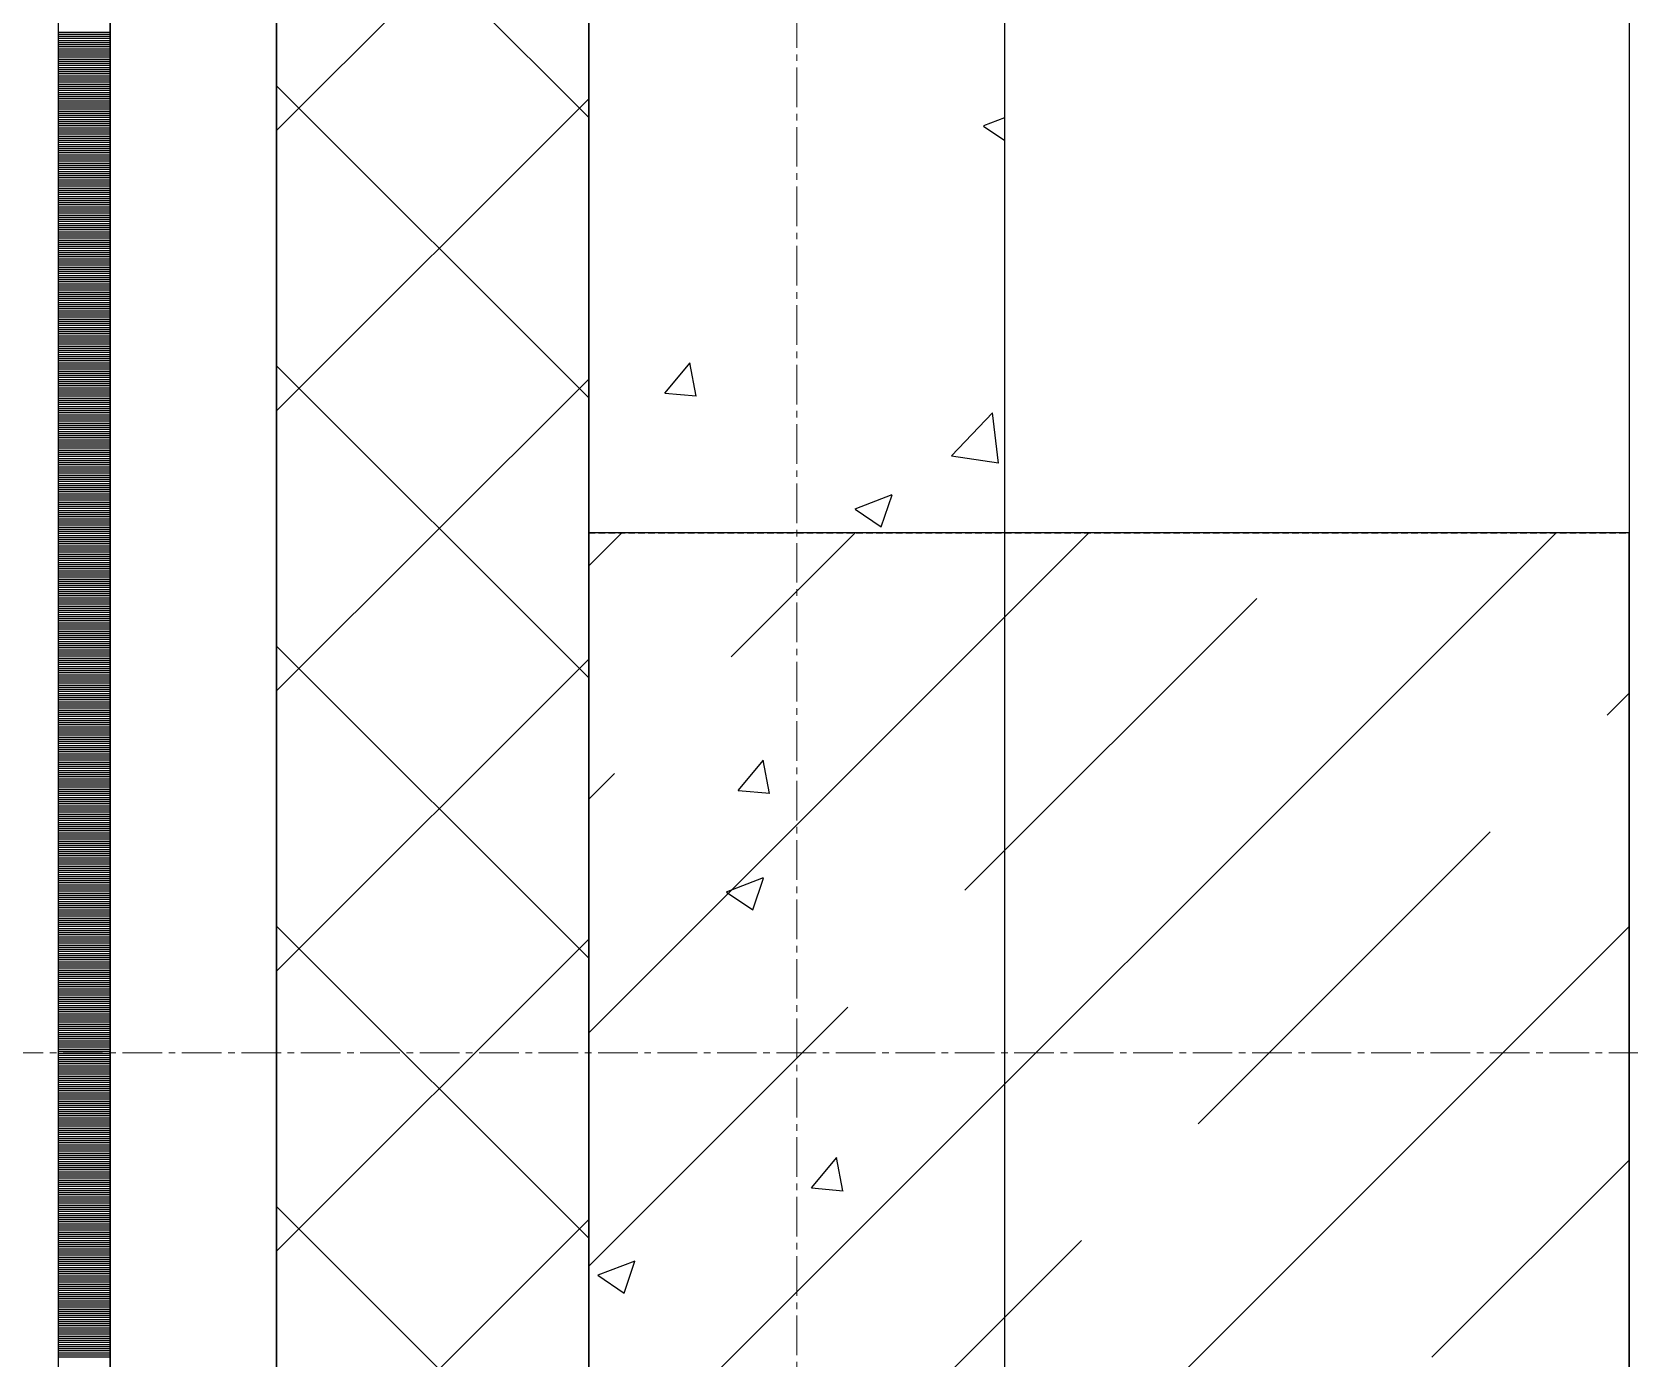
# Model space of a CAD drawing. Header units: millimetres. Extents: x 538266 to 1167394, y 114608 to 637157.
# Drawn here: x 1046066 to 1046834, y 566822 to 567460 of the extents above; entities that cross this region are included whole.
import ezdxf

# ---------------------------------------------------------------- set-up
doc = ezdxf.new("R2010")
doc.units = ezdxf.units.MM
for name, pattern in [('CENTER2', [28.575, 19.05, -3.175, 3.175, -3.175]), ('DASHED', [19.05, 12.7, -6.35]), ('HIDDEN2', [4.7625, 3.175, -1.5875])]:
    doc.linetypes.add(name, pattern=pattern)
for name, color, linetype, lineweight in [('0) шт стен 3 эт', 150, 'Continuous', 60), ('АР_Колонны', 70, 'Continuous', 30), ('АР_Стены ЖБ', 7, 'Continuous', 35), ('АР_Стены ПЕНОблок', 52, 'Continuous', 20), ('АР_Тонкая', 254, 'Continuous', 5), ('АР_Утеплитель', 31, 'Continuous', 0), ('АР_Штриховка', 8, 'Continuous', 0)]:
    doc.layers.add(name, color=color, linetype=linetype, lineweight=lineweight)
doc.layers.add('АР_Делит', color=120, linetype='Continuous', lineweight=0, plot=False)
doc.layers.add('КР_Балки-0.5', color=60, linetype='Continuous', lineweight=50, plot=False)
doc.layers.add('РД_Оси_100', color=7, linetype='Continuous', lineweight=0, true_color=0x525252)

# ---------------------------------------------------------------- blocks, each defined once
blk = doc.blocks.new('СОШ_2200_АР_ОСИ_М100_28.05.24')
at = {"layer": 'АР_Делит', "color": 251, "linetype": 'DASHED', "true_color": 0x636466}
blk.add_lwpolyline([(114955, 135155), (114955, -355), (93595.036, -355), (93595.036, 13855), (94145, 13855), (94145, 68320), (66055, 68320), (66055, 13857.73), (83455, 13857.73), (83455, -355), (45245, -355), (45245, 13145), (44695, 13145), (44695, 26755), (45245, 26755), (45245, 68320), (20455, 68320), (20455, 26755), (27955, 26755), (27955, 13145), (-355, 13145), (-355, 100855)], dxfattribs=at)
at = {"layer": 'РД_Оси_100', "color": 251, "linetype": 'CENTER2', "true_color": 0x636466}
blk.add_line((0, -6155), (0, 139938.679), dxfattribs=at)
blk.add_lwpolyline([(119910, 70200), (-5954.958, 70200)], dxfattribs=at)
blk = doc.blocks.new('3_этаж1')
at = {"layer": 'АР_Колонны', "color": 18, "linetype": 'HIDDEN2', "lineweight": 25, "true_color": 0x000000}
for p, q in [((684283.57, 567218.74), (684783.57, 567218.74)), ((684283.57, 566718.74), (684283.57, 567218.74)), ((684783.57, 567218.74), (684783.57, 566718.74))]:
    blk.add_line(p, q, dxfattribs=at)
at = {"layer": 'АР_Колонны', "color": 18, "linetype": 'Continuous', "lineweight": 25, "true_color": 0x000000}
for p, q in [((684783.57, 567218.74), (684283.57, 567218.74)), ((684283.57, 567218.74), (684283.57, 566718.74)), ((684783.57, 567218.74), (684283.57, 567218.74)), ((684283.57, 567218.74), (684283.57, 566718.74)), ((684783.57, 566718.74), (684783.57, 567218.74)), ((684783.57, 566718.74), (684783.57, 567218.74))]:
    blk.add_line(p, q, dxfattribs=at)
at = {"layer": 'АР_Стены ЖБ', "color": 18, "linetype": 'Continuous', "lineweight": 25, "true_color": 0x000000}
for p, q in [((684783.57, 567218.74), (684283.57, 567218.74)), ((684283.57, 567218.74), (684283.57, 566718.74)), ((684783.57, 566718.74), (684783.57, 567218.74))]:
    blk.add_line(p, q, dxfattribs=at)
at = {"layer": 'АР_Стены ПЕНОблок', "color": 18, "linetype": 'Continuous', "lineweight": 25, "true_color": 0x000000}
for p, q in [((684283.57, 587568.74), (684283.57, 511368.74)), ((684483.57, 511368.74), (684483.57, 587568.74))]:
    blk.add_line(p, q, dxfattribs=at)
at = {"layer": 'АР_Тонкая', "color": 18, "linetype": 'Continuous', "lineweight": 25, "true_color": 0x000000}
for p, q in [((684028.57, 587568.74), (684028.57, 511368.74)), ((684053.57, 587568.74), (684053.57, 511368.74)), ((684053.57, 511368.74), (684053.57, 587568.74)), ((684133.57, 511368.74), (684133.57, 587568.74))]:
    blk.add_line(p, q, dxfattribs=at)
at = {"layer": 'АР_Утеплитель', "color": 18, "linetype": 'Continuous', "lineweight": 25, "true_color": 0x000000}
for p, q in [((684133.57, 587568.74), (684133.57, 511368.74)), ((684283.57, 511368.74), (684283.57, 587568.74))]:
    blk.add_line(p, q, dxfattribs=at)
at = {"layer": 'АР_Штриховка', "color": 18, "linetype": 'Continuous', "lineweight": 25, "true_color": 0x000000}
for p, q in [((684283.57, 567418.35), (684133.57, 567568.35)), ((684133.57, 567412.07), (684283.57, 567562.07)), ((684028.57, 567459.49), (684053.57, 567459.49)), ((684028.57, 567458.49), (684053.57, 567458.49)), ((684028.57, 567457.49), (684053.57, 567457.49)), ((684028.57, 567456.49), (684053.57, 567456.49)), ((684028.57, 567455.49), (684053.57, 567455.49)), ((684028.57, 567454.49), (684053.57, 567454.49)), ((684028.57, 567453.49), (684053.57, 567453.49)), ((684028.57, 567452.49), (684053.57, 567452.49)), ((684028.57, 567451.49), (684053.57, 567451.49)), ((684028.57, 567450.49), (684053.57, 567450.49)), ((684028.57, 567449.49), (684053.57, 567449.49)), ((684028.57, 567448.49), (684053.57, 567448.49)), ((684028.57, 567447.49), (684053.57, 567447.49)), ((684028.57, 567446.49), (684053.57, 567446.49)), ((684028.57, 567445.49), (684053.57, 567445.49)), ((684028.57, 567444.49), (684053.57, 567444.49)), ((684028.57, 567443.49), (684053.57, 567443.49)), ((684028.57, 567442.49), (684053.57, 567442.49)), ((684028.57, 567441.49), (684053.57, 567441.49)), ((684028.57, 567440.49), (684053.57, 567440.49)), ((684028.57, 567439.49), (684053.57, 567439.49)), ((684028.57, 567438.49), (684053.57, 567438.49)), ((684028.57, 567437.49), (684053.57, 567437.49)), ((684028.57, 567436.49), (684053.57, 567436.49)), ((684028.57, 567435.49), (684053.57, 567435.49)), ((684028.57, 567434.49), (684053.57, 567434.49)), ((684028.57, 567433.49), (684053.57, 567433.49)), ((684028.57, 567432.49), (684053.57, 567432.49)), ((684028.57, 567431.49), (684053.57, 567431.49)), ((684028.57, 567430.49), (684053.57, 567430.49)), ((684028.57, 567429.49), (684053.57, 567429.49)), ((684028.57, 567428.49), (684053.57, 567428.49)), ((684028.57, 567427.49), (684053.57, 567427.49)), ((684028.57, 567426.49), (684053.57, 567426.49)), ((684283.57, 567283.65), (684133.57, 567433.65)), ((684133.57, 567277.36), (684283.57, 567427.36)), ((684028.57, 567425.49), (684053.57, 567425.49)), ((684028.57, 567424.49), (684053.57, 567424.49)), ((684028.57, 567423.49), (684053.57, 567423.49)), ((684028.57, 567422.49), (684053.57, 567422.49)), ((684028.57, 567421.49), (684053.57, 567421.49)), ((684028.57, 567420.49), (684053.57, 567420.49)), ((684028.57, 567419.49), (684053.57, 567419.49)), ((684028.57, 567418.49), (684053.57, 567418.49)), ((684028.57, 567417.49), (684053.57, 567417.49)), ((684028.57, 567416.49), (684053.57, 567416.49)), ((684028.57, 567415.49), (684053.57, 567415.49)), ((684028.57, 567414.49), (684053.57, 567414.49)), ((684028.57, 567413.49), (684053.57, 567413.49)), ((684028.57, 567412.49), (684053.57, 567412.49)), ((684028.57, 567411.49), (684053.57, 567411.49)), ((684473.36, 567414.25), (684483.57, 567407.37)), ((684473.46, 567414.47), (684483.57, 567418.35)), ((684028.57, 567410.49), (684053.57, 567410.49)), ((684028.57, 567409.49), (684053.57, 567409.49)), ((684028.57, 567408.49), (684053.57, 567408.49)), ((684028.57, 567407.49), (684053.57, 567407.49)), ((684028.57, 567406.49), (684053.57, 567406.49)), ((684028.57, 567405.49), (684053.57, 567405.49)), ((684028.57, 567404.49), (684053.57, 567404.49)), ((684028.57, 567403.49), (684053.57, 567403.49)), ((684028.57, 567402.49), (684053.57, 567402.49)), ((684028.57, 567401.49), (684053.57, 567401.49)), ((684028.57, 567400.49), (684053.57, 567400.49)), ((684028.57, 567399.49), (684053.57, 567399.49)), ((684028.57, 567398.49), (684053.57, 567398.49)), ((684028.57, 567397.49), (684053.57, 567397.49)), ((684028.57, 567396.49), (684053.57, 567396.49)), ((684028.57, 567395.49), (684053.57, 567395.49)), ((684028.57, 567394.49), (684053.57, 567394.49)), ((684028.57, 567393.49), (684053.57, 567393.49)), ((684028.57, 567392.49), (684053.57, 567392.49)), ((684028.57, 567391.49), (684053.57, 567391.49)), ((684028.57, 567390.49), (684053.57, 567390.49)), ((684028.57, 567389.49), (684053.57, 567389.49)), ((684028.57, 567388.49), (684053.57, 567388.49)), ((684028.57, 567387.49), (684053.57, 567387.49)), ((684028.57, 567386.49), (684053.57, 567386.49)), ((684028.57, 567385.49), (684053.57, 567385.49)), ((684028.57, 567384.49), (684053.57, 567384.49)), ((684028.57, 567383.49), (684053.57, 567383.49)), ((684028.57, 567382.49), (684053.57, 567382.49)), ((684028.57, 567381.49), (684053.57, 567381.49)), ((684028.57, 567380.49), (684053.57, 567380.49)), ((684028.57, 567379.49), (684053.57, 567379.49)), ((684028.57, 567378.49), (684053.57, 567378.49)), ((684028.57, 567377.49), (684053.57, 567377.49)), ((684028.57, 567376.49), (684053.57, 567376.49)), ((684028.57, 567375.49), (684053.57, 567375.49)), ((684028.57, 567374.49), (684053.57, 567374.49)), ((684028.57, 567373.49), (684053.57, 567373.49)), ((684028.57, 567372.49), (684053.57, 567372.49)), ((684028.57, 567371.49), (684053.57, 567371.49)), ((684028.57, 567370.49), (684053.57, 567370.49)), ((684028.57, 567369.49), (684053.57, 567369.49)), ((684028.57, 567368.49), (684053.57, 567368.49)), ((684028.57, 567367.49), (684053.57, 567367.49)), ((684028.57, 567366.49), (684053.57, 567366.49)), ((684028.57, 567365.49), (684053.57, 567365.49)), ((684028.57, 567364.49), (684053.57, 567364.49)), ((684028.57, 567363.49), (684053.57, 567363.49)), ((684028.57, 567362.49), (684053.57, 567362.49)), ((684028.57, 567361.49), (684053.57, 567361.49)), ((684028.57, 567360.49), (684053.57, 567360.49)), ((684028.57, 567359.49), (684053.57, 567359.49)), ((684028.57, 567358.49), (684053.57, 567358.49)), ((684028.57, 567357.49), (684053.57, 567357.49)), ((684028.57, 567356.49), (684053.57, 567356.49)), ((684028.57, 567355.49), (684053.57, 567355.49)), ((684028.57, 567354.49), (684053.57, 567354.49)), ((684028.57, 567353.49), (684053.57, 567353.49)), ((684028.57, 567352.49), (684053.57, 567352.49)), ((684028.57, 567351.49), (684053.57, 567351.49)), ((684028.57, 567350.49), (684053.57, 567350.49)), ((684028.57, 567349.49), (684053.57, 567349.49)), ((684028.57, 567348.49), (684053.57, 567348.49)), ((684028.57, 567347.49), (684053.57, 567347.49)), ((684028.57, 567346.49), (684053.57, 567346.49)), ((684028.57, 567345.49), (684053.57, 567345.49)), ((684028.57, 567344.49), (684053.57, 567344.49)), ((684028.57, 567343.49), (684053.57, 567343.49)), ((684028.57, 567342.49), (684053.57, 567342.49)), ((684028.57, 567341.49), (684053.57, 567341.49)), ((684028.57, 567340.49), (684053.57, 567340.49)), ((684028.57, 567339.49), (684053.57, 567339.49)), ((684028.57, 567338.49), (684053.57, 567338.49)), ((684028.57, 567337.49), (684053.57, 567337.49)), ((684028.57, 567336.49), (684053.57, 567336.49)), ((684028.57, 567335.49), (684053.57, 567335.49)), ((684028.57, 567334.49), (684053.57, 567334.49)), ((684028.57, 567333.49), (684053.57, 567333.49)), ((684028.57, 567332.49), (684053.57, 567332.49)), ((684028.57, 567331.49), (684053.57, 567331.49)), ((684028.57, 567330.49), (684053.57, 567330.49)), ((684028.57, 567329.49), (684053.57, 567329.49)), ((684028.57, 567328.49), (684053.57, 567328.49)), ((684028.57, 567327.49), (684053.57, 567327.49)), ((684028.57, 567326.49), (684053.57, 567326.49)), ((684028.57, 567325.49), (684053.57, 567325.49)), ((684028.57, 567324.49), (684053.57, 567324.49)), ((684028.57, 567323.49), (684053.57, 567323.49)), ((684028.57, 567322.49), (684053.57, 567322.49)), ((684028.57, 567321.49), (684053.57, 567321.49)), ((684028.57, 567320.49), (684053.57, 567320.49)), ((684028.57, 567319.49), (684053.57, 567319.49)), ((684028.57, 567318.49), (684053.57, 567318.49)), ((684028.57, 567317.49), (684053.57, 567317.49)), ((684028.57, 567316.49), (684053.57, 567316.49)), ((684028.57, 567315.49), (684053.57, 567315.49)), ((684028.57, 567314.49), (684053.57, 567314.49)), ((684028.57, 567313.49), (684053.57, 567313.49)), ((684028.57, 567312.49), (684053.57, 567312.49)), ((684028.57, 567311.49), (684053.57, 567311.49)), ((684028.57, 567310.49), (684053.57, 567310.49)), ((684028.57, 567309.49), (684053.57, 567309.49)), ((684028.57, 567308.49), (684053.57, 567308.49)), ((684028.57, 567307.49), (684053.57, 567307.49)), ((684028.57, 567306.49), (684053.57, 567306.49)), ((684028.57, 567305.49), (684053.57, 567305.49)), ((684028.57, 567304.49), (684053.57, 567304.49)), ((684028.57, 567303.49), (684053.57, 567303.49)), ((684028.57, 567302.49), (684053.57, 567302.49)), ((684028.57, 567301.49), (684053.57, 567301.49)), ((684028.57, 567300.49), (684053.57, 567300.49)), ((684028.57, 567299.49), (684053.57, 567299.49)), ((684028.57, 567298.49), (684053.57, 567298.49)), ((684028.57, 567297.49), (684053.57, 567297.49)), ((684028.57, 567296.49), (684053.57, 567296.49)), ((684283.57, 567148.95), (684133.57, 567298.95)), ((684320.12, 567285.83), (684332.37, 567300.43)), ((684335.18, 567284.47), (684332.25, 567300.39)), ((684028.57, 567295.49), (684053.57, 567295.49)), ((684028.57, 567294.49), (684053.57, 567294.49)), ((684028.57, 567293.49), (684053.57, 567293.49)), ((684028.57, 567292.49), (684053.57, 567292.49)), ((684028.57, 567291.49), (684053.57, 567291.49)), ((684028.57, 567290.49), (684053.57, 567290.49)), ((684028.57, 567289.49), (684053.57, 567289.49)), ((684028.57, 567288.49), (684053.57, 567288.49)), ((684133.57, 567142.66), (684283.57, 567292.66)), ((684028.57, 567287.49), (684053.57, 567287.49)), ((684028.57, 567286.49), (684053.57, 567286.49)), ((684028.57, 567285.49), (684053.57, 567285.49)), ((684028.57, 567284.49), (684053.57, 567284.49)), ((684028.57, 567283.49), (684053.57, 567283.49)), ((684028.57, 567282.49), (684053.57, 567282.49)), ((684028.57, 567281.49), (684053.57, 567281.49)), ((684028.57, 567280.49), (684053.57, 567280.49)), ((684320.12, 567285.82), (684335.3, 567284.5)), ((684028.57, 567279.49), (684053.57, 567279.49)), ((684028.57, 567278.49), (684053.57, 567278.49)), ((684028.57, 567277.49), (684053.57, 567277.49)), ((684028.57, 567276.49), (684053.57, 567276.49)), ((684028.57, 567275.49), (684053.57, 567275.49)), ((684028.57, 567274.49), (684053.57, 567274.49)), ((684028.57, 567273.49), (684053.57, 567273.49)), ((684457.89, 567255.78), (684477.67, 567276.39)), ((684480.47, 567252.27), (684477.66, 567276.39)), ((684028.57, 567272.49), (684053.57, 567272.49)), ((684028.57, 567271.49), (684053.57, 567271.49)), ((684028.57, 567270.49), (684053.57, 567270.49)), ((684028.57, 567269.49), (684053.57, 567269.49)), ((684028.57, 567268.49), (684053.57, 567268.49)), ((684028.57, 567267.49), (684053.57, 567267.49)), ((684028.57, 567266.49), (684053.57, 567266.49)), ((684028.57, 567265.49), (684053.57, 567265.49)), ((684028.57, 567264.49), (684053.57, 567264.49)), ((684028.57, 567263.49), (684053.57, 567263.49)), ((684028.57, 567262.49), (684053.57, 567262.49)), ((684028.57, 567261.49), (684053.57, 567261.49)), ((684028.57, 567260.49), (684053.57, 567260.49)), ((684028.57, 567259.49), (684053.57, 567259.49)), ((684028.57, 567258.49), (684053.57, 567258.49)), ((684028.57, 567257.49), (684053.57, 567257.49)), ((684028.57, 567256.49), (684053.57, 567256.49)), ((684028.57, 567255.49), (684053.57, 567255.49)), ((684028.57, 567254.49), (684053.57, 567254.49)), ((684028.57, 567253.49), (684053.57, 567253.49)), ((684028.57, 567252.49), (684053.57, 567252.49)), ((684028.57, 567251.49), (684053.57, 567251.49)), ((684028.57, 567250.49), (684053.57, 567250.49)), ((684457.88, 567255.79), (684480.47, 567252.29)), ((684028.57, 567249.49), (684053.57, 567249.49)), ((684028.57, 567248.49), (684053.57, 567248.49)), ((684028.57, 567247.49), (684053.57, 567247.49)), ((684028.57, 567246.49), (684053.57, 567246.49)), ((684028.57, 567245.49), (684053.57, 567245.49)), ((684028.57, 567244.49), (684053.57, 567244.49)), ((684028.57, 567243.49), (684053.57, 567243.49)), ((684028.57, 567242.49), (684053.57, 567242.49)), ((684028.57, 567241.49), (684053.57, 567241.49)), ((684028.57, 567240.49), (684053.57, 567240.49)), ((684028.57, 567239.49), (684053.57, 567239.49)), ((684028.57, 567238.49), (684053.57, 567238.49)), ((684028.57, 567237.49), (684053.57, 567237.49)), ((684028.57, 567236.49), (684053.57, 567236.49)), ((684028.57, 567235.49), (684053.57, 567235.49)), ((684028.57, 567234.49), (684053.57, 567234.49)), ((684411.66, 567230.28), (684429.44, 567237.1)), ((684424.21, 567221.54), (684429.36, 567236.89)), ((684028.57, 567233.49), (684053.57, 567233.49)), ((684028.57, 567232.49), (684053.57, 567232.49)), ((684028.57, 567231.49), (684053.57, 567231.49)), ((684028.57, 567230.49), (684053.57, 567230.49)), ((684028.57, 567229.49), (684053.57, 567229.49)), ((684028.57, 567228.49), (684053.57, 567228.49)), ((684028.57, 567227.49), (684053.57, 567227.49)), ((684411.56, 567230.06), (684424.2, 567221.54)), ((684028.57, 567226.49), (684053.57, 567226.49)), ((684028.57, 567225.49), (684053.57, 567225.49)), ((684028.57, 567224.49), (684053.57, 567224.49)), ((684028.57, 567223.49), (684053.57, 567223.49)), ((684028.57, 567222.49), (684053.57, 567222.49)), ((684028.57, 567221.49), (684053.57, 567221.49)), ((684028.57, 567220.49), (684053.57, 567220.49)), ((684028.57, 567219.49), (684053.57, 567219.49)), ((684028.57, 567218.49), (684053.57, 567218.49)), ((684028.57, 567217.49), (684053.57, 567217.49)), ((684028.57, 567216.49), (684053.57, 567216.49)), ((684028.57, 567215.49), (684053.57, 567215.49)), ((684028.57, 567214.49), (684053.57, 567214.49)), ((684028.57, 567213.49), (684053.57, 567213.49)), ((684028.57, 567212.49), (684053.57, 567212.49)), ((684028.57, 567211.49), (684053.57, 567211.49)), ((684283.57, 567202.86), (684299.46, 567218.74)), ((684283.57, 566978.35), (684523.97, 567218.74)), ((684283.57, 566753.84), (684748.47, 567218.74)), ((684352.03, 567159.06), (684411.71, 567218.74)), ((684028.57, 567210.49), (684053.57, 567210.49)), ((684028.57, 567209.49), (684053.57, 567209.49)), ((684028.57, 567208.49), (684053.57, 567208.49)), ((684028.57, 567207.49), (684053.57, 567207.49)), ((684028.57, 567206.49), (684053.57, 567206.49)), ((684028.57, 567205.49), (684053.57, 567205.49)), ((684028.57, 567204.49), (684053.57, 567204.49)), ((684028.57, 567203.49), (684053.57, 567203.49)), ((684028.57, 567202.49), (684053.57, 567202.49)), ((684028.57, 567201.49), (684053.57, 567201.49)), ((684028.57, 567200.49), (684053.57, 567200.49)), ((684028.57, 567199.49), (684053.57, 567199.49)), ((684028.57, 567198.49), (684053.57, 567198.49)), ((684028.57, 567197.49), (684053.57, 567197.49)), ((684028.57, 567196.49), (684053.57, 567196.49)), ((684028.57, 567195.49), (684053.57, 567195.49)), ((684028.57, 567194.49), (684053.57, 567194.49)), ((684028.57, 567193.49), (684053.57, 567193.49)), ((684028.57, 567192.49), (684053.57, 567192.49)), ((684028.57, 567191.49), (684053.57, 567191.49)), ((684028.57, 567190.49), (684053.57, 567190.49)), ((684028.57, 567189.49), (684053.57, 567189.49)), ((684028.57, 567188.49), (684053.57, 567188.49)), ((684028.57, 567187.49), (684053.57, 567187.49)), ((684028.57, 567186.49), (684053.57, 567186.49)), ((684028.57, 567185.49), (684053.57, 567185.49)), ((684028.57, 567184.49), (684053.57, 567184.49)), ((684028.57, 567183.49), (684053.57, 567183.49)), ((684028.57, 567182.49), (684053.57, 567182.49)), ((684028.57, 567181.49), (684053.57, 567181.49)), ((684464.29, 567046.81), (684604.6, 567187.13)), ((684028.57, 567180.49), (684053.57, 567180.49)), ((684028.57, 567179.49), (684053.57, 567179.49)), ((684028.57, 567178.49), (684053.57, 567178.49)), ((684028.57, 567177.49), (684053.57, 567177.49)), ((684028.57, 567176.49), (684053.57, 567176.49)), ((684028.57, 567175.49), (684053.57, 567175.49)), ((684028.57, 567174.49), (684053.57, 567174.49)), ((684028.57, 567173.49), (684053.57, 567173.49)), ((684028.57, 567172.49), (684053.57, 567172.49)), ((684028.57, 567171.49), (684053.57, 567171.49)), ((684028.57, 567170.49), (684053.57, 567170.49)), ((684028.57, 567169.49), (684053.57, 567169.49)), ((684028.57, 567168.49), (684053.57, 567168.49)), ((684028.57, 567167.49), (684053.57, 567167.49)), ((684028.57, 567166.49), (684053.57, 567166.49)), ((684028.57, 567165.49), (684053.57, 567165.49)), ((684028.57, 567164.49), (684053.57, 567164.49)), ((684028.57, 567163.49), (684053.57, 567163.49)), ((684028.57, 567162.49), (684053.57, 567162.49)), ((684028.57, 567161.49), (684053.57, 567161.49)), ((684028.57, 567160.49), (684053.57, 567160.49)), ((684028.57, 567159.49), (684053.57, 567159.49)), ((684028.57, 567158.49), (684053.57, 567158.49)), ((684283.57, 567014.24), (684133.57, 567164.24)), ((684133.57, 567007.95), (684283.57, 567157.95)), ((684028.57, 567157.49), (684053.57, 567157.49)), ((684028.57, 567156.49), (684053.57, 567156.49)), ((684028.57, 567155.49), (684053.57, 567155.49)), ((684028.57, 567154.49), (684053.57, 567154.49)), ((684028.57, 567153.49), (684053.57, 567153.49)), ((684028.57, 567152.49), (684053.57, 567152.49)), ((684028.57, 567151.49), (684053.57, 567151.49)), ((684028.57, 567150.49), (684053.57, 567150.49)), ((684028.57, 567149.49), (684053.57, 567149.49)), ((684028.57, 567148.49), (684053.57, 567148.49)), ((684028.57, 567147.49), (684053.57, 567147.49)), ((684028.57, 567146.49), (684053.57, 567146.49)), ((684028.57, 567145.49), (684053.57, 567145.49)), ((684028.57, 567144.49), (684053.57, 567144.49)), ((684028.57, 567143.49), (684053.57, 567143.49)), ((684028.57, 567142.49), (684053.57, 567142.49)), ((684028.57, 567141.49), (684053.57, 567141.49)), ((684028.57, 567140.49), (684053.57, 567140.49)), ((684028.57, 567139.49), (684053.57, 567139.49)), ((684028.57, 567138.49), (684053.57, 567138.49)), ((684028.57, 567137.49), (684053.57, 567137.49)), ((684028.57, 567136.49), (684053.57, 567136.49)), ((684028.57, 567135.49), (684053.57, 567135.49)), ((684772.98, 567131), (684783.57, 567141.59)), ((684028.57, 567134.49), (684053.57, 567134.49)), ((684028.57, 567133.49), (684053.57, 567133.49)), ((684028.57, 567132.49), (684053.57, 567132.49)), ((684028.57, 567131.49), (684053.57, 567131.49)), ((684028.57, 567130.49), (684053.57, 567130.49)), ((684028.57, 567129.49), (684053.57, 567129.49)), ((684028.57, 567128.49), (684053.57, 567128.49)), ((684028.57, 567127.49), (684053.57, 567127.49)), ((684028.57, 567126.49), (684053.57, 567126.49)), ((684028.57, 567125.49), (684053.57, 567125.49)), ((684028.57, 567124.49), (684053.57, 567124.49)), ((684028.57, 567123.49), (684053.57, 567123.49)), ((684028.57, 567122.49), (684053.57, 567122.49)), ((684028.57, 567121.49), (684053.57, 567121.49)), ((684028.57, 567120.49), (684053.57, 567120.49)), ((684028.57, 567119.49), (684053.57, 567119.49)), ((684028.57, 567118.49), (684053.57, 567118.49)), ((684028.57, 567117.49), (684053.57, 567117.49)), ((684028.57, 567116.49), (684053.57, 567116.49)), ((684028.57, 567115.49), (684053.57, 567115.49)), ((684028.57, 567114.49), (684053.57, 567114.49)), ((684028.57, 567113.49), (684053.57, 567113.49)), ((684028.57, 567112.49), (684053.57, 567112.49)), ((684028.57, 567111.49), (684053.57, 567111.49)), ((684028.57, 567110.49), (684053.57, 567110.49)), ((684028.57, 567109.49), (684053.57, 567109.49)), ((684028.57, 567108.49), (684053.57, 567108.49)), ((684028.57, 567107.49), (684053.57, 567107.49)), ((684028.57, 567106.49), (684053.57, 567106.49)), ((684028.57, 567105.49), (684053.57, 567105.49)), ((684028.57, 567104.49), (684053.57, 567104.49)), ((684355.37, 567094.78), (684367.61, 567109.37)), ((684370.43, 567093.42), (684367.49, 567109.34)), ((684028.57, 567103.49), (684053.57, 567103.49)), ((684028.57, 567102.49), (684053.57, 567102.49)), ((684028.57, 567101.49), (684053.57, 567101.49)), ((684028.57, 567100.49), (684053.57, 567100.49)), ((684028.57, 567099.49), (684053.57, 567099.49)), ((684028.57, 567098.49), (684053.57, 567098.49)), ((684028.57, 567097.49), (684053.57, 567097.49)), ((684028.57, 567096.49), (684053.57, 567096.49)), ((684283.57, 567090.6), (684295.91, 567102.94)), ((684028.57, 567095.49), (684053.57, 567095.49)), ((684028.57, 567094.49), (684053.57, 567094.49)), ((684028.57, 567093.49), (684053.57, 567093.49)), ((684028.57, 567092.49), (684053.57, 567092.49)), ((684028.57, 567091.49), (684053.57, 567091.49)), ((684028.57, 567090.49), (684053.57, 567090.49)), ((684028.57, 567089.49), (684053.57, 567089.49)), ((684355.36, 567094.77), (684370.55, 567093.44)), ((684028.57, 567088.49), (684053.57, 567088.49)), ((684028.57, 567087.49), (684053.57, 567087.49)), ((684028.57, 567086.49), (684053.57, 567086.49)), ((684028.57, 567085.49), (684053.57, 567085.49)), ((684028.57, 567084.49), (684053.57, 567084.49)), ((684028.57, 567083.49), (684053.57, 567083.49)), ((684028.57, 567082.49), (684053.57, 567082.49)), ((684028.57, 567081.49), (684053.57, 567081.49)), ((684028.57, 567080.49), (684053.57, 567080.49)), ((684028.57, 567079.49), (684053.57, 567079.49)), ((684028.57, 567078.49), (684053.57, 567078.49)), ((684028.57, 567077.49), (684053.57, 567077.49)), ((684028.57, 567076.49), (684053.57, 567076.49)), ((684028.57, 567075.49), (684053.57, 567075.49)), ((684028.57, 567074.49), (684053.57, 567074.49)), ((684028.57, 567073.49), (684053.57, 567073.49)), ((684576.54, 566934.56), (684716.86, 567074.87)), ((684028.57, 567072.49), (684053.57, 567072.49)), ((684028.57, 567071.49), (684053.57, 567071.49)), ((684028.57, 567070.49), (684053.57, 567070.49)), ((684028.57, 567069.49), (684053.57, 567069.49)), ((684028.57, 567068.49), (684053.57, 567068.49)), ((684028.57, 567067.49), (684053.57, 567067.49)), ((684028.57, 567066.49), (684053.57, 567066.49)), ((684028.57, 567065.49), (684053.57, 567065.49)), ((684028.57, 567064.49), (684053.57, 567064.49)), ((684028.57, 567063.49), (684053.57, 567063.49)), ((684028.57, 567062.49), (684053.57, 567062.49)), ((684028.57, 567061.49), (684053.57, 567061.49)), ((684028.57, 567060.49), (684053.57, 567060.49)), ((684028.57, 567059.49), (684053.57, 567059.49)), ((684028.57, 567058.49), (684053.57, 567058.49)), ((684028.57, 567057.49), (684053.57, 567057.49)), ((684028.57, 567056.49), (684053.57, 567056.49)), ((684028.57, 567055.49), (684053.57, 567055.49)), ((684028.57, 567054.49), (684053.57, 567054.49)), ((684028.57, 567053.49), (684053.57, 567053.49)), ((684028.57, 567052.49), (684053.57, 567052.49)), ((684028.57, 567051.49), (684053.57, 567051.49)), ((684028.57, 567050.49), (684053.57, 567050.49)), ((684349.86, 567046.09), (684367.64, 567052.92)), ((684362.4, 567037.35), (684367.55, 567052.7)), ((684028.57, 567049.49), (684053.57, 567049.49)), ((684028.57, 567048.49), (684053.57, 567048.49)), ((684028.57, 567047.49), (684053.57, 567047.49)), ((684028.57, 567046.49), (684053.57, 567046.49)), ((684028.57, 567045.49), (684053.57, 567045.49)), ((684028.57, 567044.49), (684053.57, 567044.49)), ((684028.57, 567043.49), (684053.57, 567043.49)), ((684349.76, 567045.88), (684362.39, 567037.35)), ((684028.57, 567042.49), (684053.57, 567042.49)), ((684028.57, 567041.49), (684053.57, 567041.49)), ((684028.57, 567040.49), (684053.57, 567040.49)), ((684028.57, 567039.49), (684053.57, 567039.49)), ((684028.57, 567038.49), (684053.57, 567038.49)), ((684028.57, 567037.49), (684053.57, 567037.49)), ((684028.57, 567036.49), (684053.57, 567036.49)), ((684028.57, 567035.49), (684053.57, 567035.49)), ((684028.57, 567034.49), (684053.57, 567034.49)), ((684028.57, 567033.49), (684053.57, 567033.49)), ((684028.57, 567032.49), (684053.57, 567032.49)), ((684028.57, 567031.49), (684053.57, 567031.49)), ((684028.57, 567030.49), (684053.57, 567030.49)), ((684028.57, 567029.49), (684053.57, 567029.49)), ((684028.57, 567028.49), (684053.57, 567028.49)), ((684028.57, 567027.49), (684053.57, 567027.49)), ((684283.57, 566879.54), (684133.57, 567029.54)), ((684472.98, 566718.74), (684783.57, 567029.34)), ((684028.57, 567026.49), (684053.57, 567026.49)), ((684028.57, 567025.49), (684053.57, 567025.49)), ((684028.57, 567024.49), (684053.57, 567024.49)), ((684028.57, 567023.49), (684053.57, 567023.49)), ((684028.57, 567022.49), (684053.57, 567022.49)), ((684028.57, 567021.49), (684053.57, 567021.49)), ((684028.57, 567020.49), (684053.57, 567020.49)), ((684028.57, 567019.49), (684053.57, 567019.49)), ((684133.57, 566873.25), (684283.57, 567023.25)), ((684028.57, 567018.49), (684053.57, 567018.49)), ((684028.57, 567017.49), (684053.57, 567017.49)), ((684028.57, 567016.49), (684053.57, 567016.49)), ((684028.57, 567015.49), (684053.57, 567015.49)), ((684028.57, 567014.49), (684053.57, 567014.49)), ((684028.57, 567013.49), (684053.57, 567013.49)), ((684028.57, 567012.49), (684053.57, 567012.49)), ((684028.57, 567011.49), (684053.57, 567011.49)), ((684028.57, 567010.49), (684053.57, 567010.49)), ((684028.57, 567009.49), (684053.57, 567009.49)), ((684028.57, 567008.49), (684053.57, 567008.49)), ((684028.57, 567007.49), (684053.57, 567007.49)), ((684028.57, 567006.49), (684053.57, 567006.49)), ((684028.57, 567005.49), (684053.57, 567005.49)), ((684028.57, 567004.49), (684053.57, 567004.49)), ((684028.57, 567003.49), (684053.57, 567003.49)), ((684028.57, 567002.49), (684053.57, 567002.49)), ((684028.57, 567001.49), (684053.57, 567001.49)), ((684028.57, 567000.49), (684053.57, 567000.49)), ((684028.57, 566999.49), (684053.57, 566999.49)), ((684028.57, 566998.49), (684053.57, 566998.49)), ((684028.57, 566997.49), (684053.57, 566997.49)), ((684028.57, 566996.49), (684053.57, 566996.49)), ((684028.57, 566995.49), (684053.57, 566995.49)), ((684028.57, 566994.49), (684053.57, 566994.49)), ((684028.57, 566993.49), (684053.57, 566993.49)), ((684028.57, 566992.49), (684053.57, 566992.49)), ((684028.57, 566991.49), (684053.57, 566991.49)), ((684028.57, 566990.49), (684053.57, 566990.49)), ((684028.57, 566989.49), (684053.57, 566989.49)), ((684283.57, 566866.1), (684408.16, 566990.68)), ((684028.57, 566988.49), (684053.57, 566988.49)), ((684028.57, 566987.49), (684053.57, 566987.49)), ((684028.57, 566986.49), (684053.57, 566986.49)), ((684028.57, 566985.49), (684053.57, 566985.49)), ((684028.57, 566984.49), (684053.57, 566984.49)), ((684028.57, 566983.49), (684053.57, 566983.49)), ((684028.57, 566982.49), (684053.57, 566982.49)), ((684028.57, 566981.49), (684053.57, 566981.49)), ((684028.57, 566980.49), (684053.57, 566980.49)), ((684028.57, 566979.49), (684053.57, 566979.49)), ((684028.57, 566978.49), (684053.57, 566978.49)), ((684028.57, 566977.49), (684053.57, 566977.49)), ((684028.57, 566976.49), (684053.57, 566976.49)), ((684028.57, 566975.49), (684053.57, 566975.49)), ((684028.57, 566974.49), (684053.57, 566974.49)), ((684028.57, 566973.49), (684053.57, 566973.49)), ((684028.57, 566972.49), (684053.57, 566972.49)), ((684028.57, 566971.49), (684053.57, 566971.49)), ((684028.57, 566970.49), (684053.57, 566970.49)), ((684028.57, 566969.49), (684053.57, 566969.49)), ((684028.57, 566968.49), (684053.57, 566968.49)), ((684028.57, 566967.49), (684053.57, 566967.49)), ((684028.57, 566966.49), (684053.57, 566966.49)), ((684028.57, 566965.49), (684053.57, 566965.49)), ((684028.57, 566964.49), (684053.57, 566964.49)), ((684028.57, 566963.49), (684053.57, 566963.49)), ((684028.57, 566962.49), (684053.57, 566962.49)), ((684028.57, 566961.49), (684053.57, 566961.49)), ((684028.57, 566960.49), (684053.57, 566960.49)), ((684028.57, 566959.49), (684053.57, 566959.49)), ((684028.57, 566958.49), (684053.57, 566958.49)), ((684028.57, 566957.49), (684053.57, 566957.49)), ((684028.57, 566956.49), (684053.57, 566956.49)), ((684028.57, 566955.49), (684053.57, 566955.49)), ((684028.57, 566954.49), (684053.57, 566954.49)), ((684028.57, 566953.49), (684053.57, 566953.49)), ((684028.57, 566952.49), (684053.57, 566952.49)), ((684028.57, 566951.49), (684053.57, 566951.49)), ((684028.57, 566950.49), (684053.57, 566950.49)), ((684028.57, 566949.49), (684053.57, 566949.49)), ((684028.57, 566948.49), (684053.57, 566948.49)), ((684028.57, 566947.49), (684053.57, 566947.49)), ((684028.57, 566946.49), (684053.57, 566946.49)), ((684028.57, 566945.49), (684053.57, 566945.49)), ((684028.57, 566944.49), (684053.57, 566944.49)), ((684028.57, 566943.49), (684053.57, 566943.49)), ((684028.57, 566942.49), (684053.57, 566942.49)), ((684028.57, 566941.49), (684053.57, 566941.49)), ((684028.57, 566940.49), (684053.57, 566940.49)), ((684028.57, 566939.49), (684053.57, 566939.49)), ((684028.57, 566938.49), (684053.57, 566938.49)), ((684028.57, 566937.49), (684053.57, 566937.49)), ((684028.57, 566936.49), (684053.57, 566936.49)), ((684028.57, 566935.49), (684053.57, 566935.49)), ((684028.57, 566934.49), (684053.57, 566934.49)), ((684028.57, 566933.49), (684053.57, 566933.49)), ((684028.57, 566932.49), (684053.57, 566932.49)), ((684028.57, 566931.49), (684053.57, 566931.49)), ((684028.57, 566930.49), (684053.57, 566930.49)), ((684028.57, 566929.49), (684053.57, 566929.49)), ((684028.57, 566928.49), (684053.57, 566928.49)), ((684028.57, 566927.49), (684053.57, 566927.49)), ((684028.57, 566926.49), (684053.57, 566926.49)), ((684028.57, 566925.49), (684053.57, 566925.49)), ((684028.57, 566924.49), (684053.57, 566924.49)), ((684028.57, 566923.49), (684053.57, 566923.49)), ((684028.57, 566922.49), (684053.57, 566922.49)), ((684028.57, 566921.49), (684053.57, 566921.49)), ((684028.57, 566920.49), (684053.57, 566920.49)), ((684028.57, 566919.49), (684053.57, 566919.49)), ((684028.57, 566918.49), (684053.57, 566918.49)), ((684028.57, 566917.49), (684053.57, 566917.49)), ((684028.57, 566916.49), (684053.57, 566916.49)), ((684028.57, 566915.49), (684053.57, 566915.49)), ((684028.57, 566914.49), (684053.57, 566914.49)), ((684028.57, 566913.49), (684053.57, 566913.49)), ((684028.57, 566912.49), (684053.57, 566912.49)), ((684390.61, 566903.72), (684402.85, 566918.31)), ((684405.67, 566902.36), (684402.73, 566918.28)), ((684688.79, 566822.3), (684783.57, 566917.08)), ((684028.57, 566911.49), (684053.57, 566911.49)), ((684028.57, 566910.49), (684053.57, 566910.49)), ((684028.57, 566909.49), (684053.57, 566909.49)), ((684028.57, 566908.49), (684053.57, 566908.49)), ((684028.57, 566907.49), (684053.57, 566907.49)), ((684028.57, 566906.49), (684053.57, 566906.49)), ((684028.57, 566905.49), (684053.57, 566905.49)), ((684028.57, 566904.49), (684053.57, 566904.49)), ((684028.57, 566903.49), (684053.57, 566903.49)), ((684028.57, 566902.49), (684053.57, 566902.49)), ((684028.57, 566901.49), (684053.57, 566901.49)), ((684028.57, 566900.49), (684053.57, 566900.49)), ((684028.57, 566899.49), (684053.57, 566899.49)), ((684028.57, 566898.49), (684053.57, 566898.49)), ((684028.57, 566897.49), (684053.57, 566897.49)), ((684390.61, 566903.71), (684405.79, 566902.38)), ((684028.57, 566896.49), (684053.57, 566896.49)), ((684028.57, 566895.49), (684053.57, 566895.49)), ((684028.57, 566894.49), (684053.57, 566894.49)), ((684028.57, 566893.49), (684053.57, 566893.49)), ((684028.57, 566892.49), (684053.57, 566892.49)), ((684028.57, 566891.49), (684053.57, 566891.49)), ((684028.57, 566890.49), (684053.57, 566890.49)), ((684028.57, 566889.49), (684053.57, 566889.49)), ((684283.57, 566744.83), (684133.57, 566894.83)), ((684028.57, 566888.49), (684053.57, 566888.49)), ((684028.57, 566887.49), (684053.57, 566887.49)), ((684028.57, 566886.49), (684053.57, 566886.49)), ((684028.57, 566885.49), (684053.57, 566885.49)), ((684028.57, 566884.49), (684053.57, 566884.49)), ((684028.57, 566883.49), (684053.57, 566883.49)), ((684028.57, 566882.49), (684053.57, 566882.49)), ((684028.57, 566881.49), (684053.57, 566881.49)), ((684133.57, 566738.55), (684283.57, 566888.55)), ((684028.57, 566880.49), (684053.57, 566880.49)), ((684028.57, 566879.49), (684053.57, 566879.49)), ((684028.57, 566878.49), (684053.57, 566878.49)), ((684028.57, 566877.49), (684053.57, 566877.49)), ((684028.57, 566876.49), (684053.57, 566876.49)), ((684028.57, 566875.49), (684053.57, 566875.49)), ((684028.57, 566874.49), (684053.57, 566874.49)), ((684380.1, 566738.11), (684520.41, 566878.43)), ((684028.57, 566873.49), (684053.57, 566873.49)), ((684028.57, 566872.49), (684053.57, 566872.49)), ((684028.57, 566871.49), (684053.57, 566871.49)), ((684028.57, 566870.49), (684053.57, 566870.49)), ((684028.57, 566869.49), (684053.57, 566869.49)), ((684028.57, 566868.49), (684053.57, 566868.49)), ((684028.57, 566867.49), (684053.57, 566867.49)), ((684028.57, 566866.49), (684053.57, 566866.49)), ((684288.05, 566861.9), (684305.84, 566868.73)), ((684300.6, 566853.16), (684305.75, 566868.51)), ((684028.57, 566865.49), (684053.57, 566865.49)), ((684028.57, 566864.49), (684053.57, 566864.49)), ((684028.57, 566863.49), (684053.57, 566863.49)), ((684028.57, 566862.49), (684053.57, 566862.49)), ((684028.57, 566861.49), (684053.57, 566861.49)), ((684028.57, 566860.49), (684053.57, 566860.49)), ((684028.57, 566859.49), (684053.57, 566859.49)), ((684028.57, 566858.49), (684053.57, 566858.49)), ((684287.96, 566861.69), (684300.59, 566853.17)), ((684028.57, 566857.49), (684053.57, 566857.49)), ((684028.57, 566856.49), (684053.57, 566856.49)), ((684028.57, 566855.49), (684053.57, 566855.49)), ((684028.57, 566854.49), (684053.57, 566854.49)), ((684028.57, 566853.49), (684053.57, 566853.49)), ((684028.57, 566852.49), (684053.57, 566852.49)), ((684028.57, 566851.49), (684053.57, 566851.49)), ((684028.57, 566850.49), (684053.57, 566850.49)), ((684028.57, 566849.49), (684053.57, 566849.49)), ((684028.57, 566848.49), (684053.57, 566848.49)), ((684028.57, 566847.49), (684053.57, 566847.49)), ((684028.57, 566846.49), (684053.57, 566846.49)), ((684028.57, 566845.49), (684053.57, 566845.49)), ((684028.57, 566844.49), (684053.57, 566844.49)), ((684028.57, 566843.49), (684053.57, 566843.49)), ((684028.57, 566842.49), (684053.57, 566842.49)), ((684028.57, 566841.49), (684053.57, 566841.49)), ((684028.57, 566840.49), (684053.57, 566840.49)), ((684028.57, 566839.49), (684053.57, 566839.49)), ((684028.57, 566838.49), (684053.57, 566838.49)), ((684028.57, 566837.49), (684053.57, 566837.49)), ((684028.57, 566836.49), (684053.57, 566836.49)), ((684028.57, 566835.49), (684053.57, 566835.49)), ((684028.57, 566834.49), (684053.57, 566834.49)), ((684028.57, 566833.49), (684053.57, 566833.49)), ((684028.57, 566832.49), (684053.57, 566832.49)), ((684028.57, 566831.49), (684053.57, 566831.49)), ((684028.57, 566830.49), (684053.57, 566830.49)), ((684028.57, 566829.49), (684053.57, 566829.49)), ((684028.57, 566828.49), (684053.57, 566828.49)), ((684028.57, 566827.49), (684053.57, 566827.49)), ((684028.57, 566826.49), (684053.57, 566826.49)), ((684028.57, 566825.49), (684053.57, 566825.49)), ((684028.57, 566824.49), (684053.57, 566824.49)), ((684028.57, 566823.49), (684053.57, 566823.49)), ((684028.57, 566822.49), (684053.57, 566822.49))]:
    blk.add_line(p, q, dxfattribs=at)
at = {"layer": 'КР_Балки-0.5', "color": 18, "lineweight": 25, "ltscale": 200, "true_color": 0x000000}
for p, q in [((684283.57, 561068.74), (684283.57, 587568.74)), ((684783.57, 587568.74), (684783.57, 561068.74)), ((684783.57, 566868.74), (684783.57, 567068.74))]:
    blk.add_line(p, q, dxfattribs=at)

msp = doc.modelspace()

# ---------------------------------------------------------------- block references
at = {"layer": '0) шт стен 3 эт', "color": 5, "lineweight": 25}
msp.add_blockref('3_этаж1', (362050.01, 0), dxfattribs=at)
at = {"layer": 'РД_Оси_100', "lineweight": 25}
msp.add_blockref('СОШ_2200_АР_ОСИ_М100_28.05.24', (1046433.58, 496768.74), dxfattribs=at)

doc.saveas('drawing.dxf')
